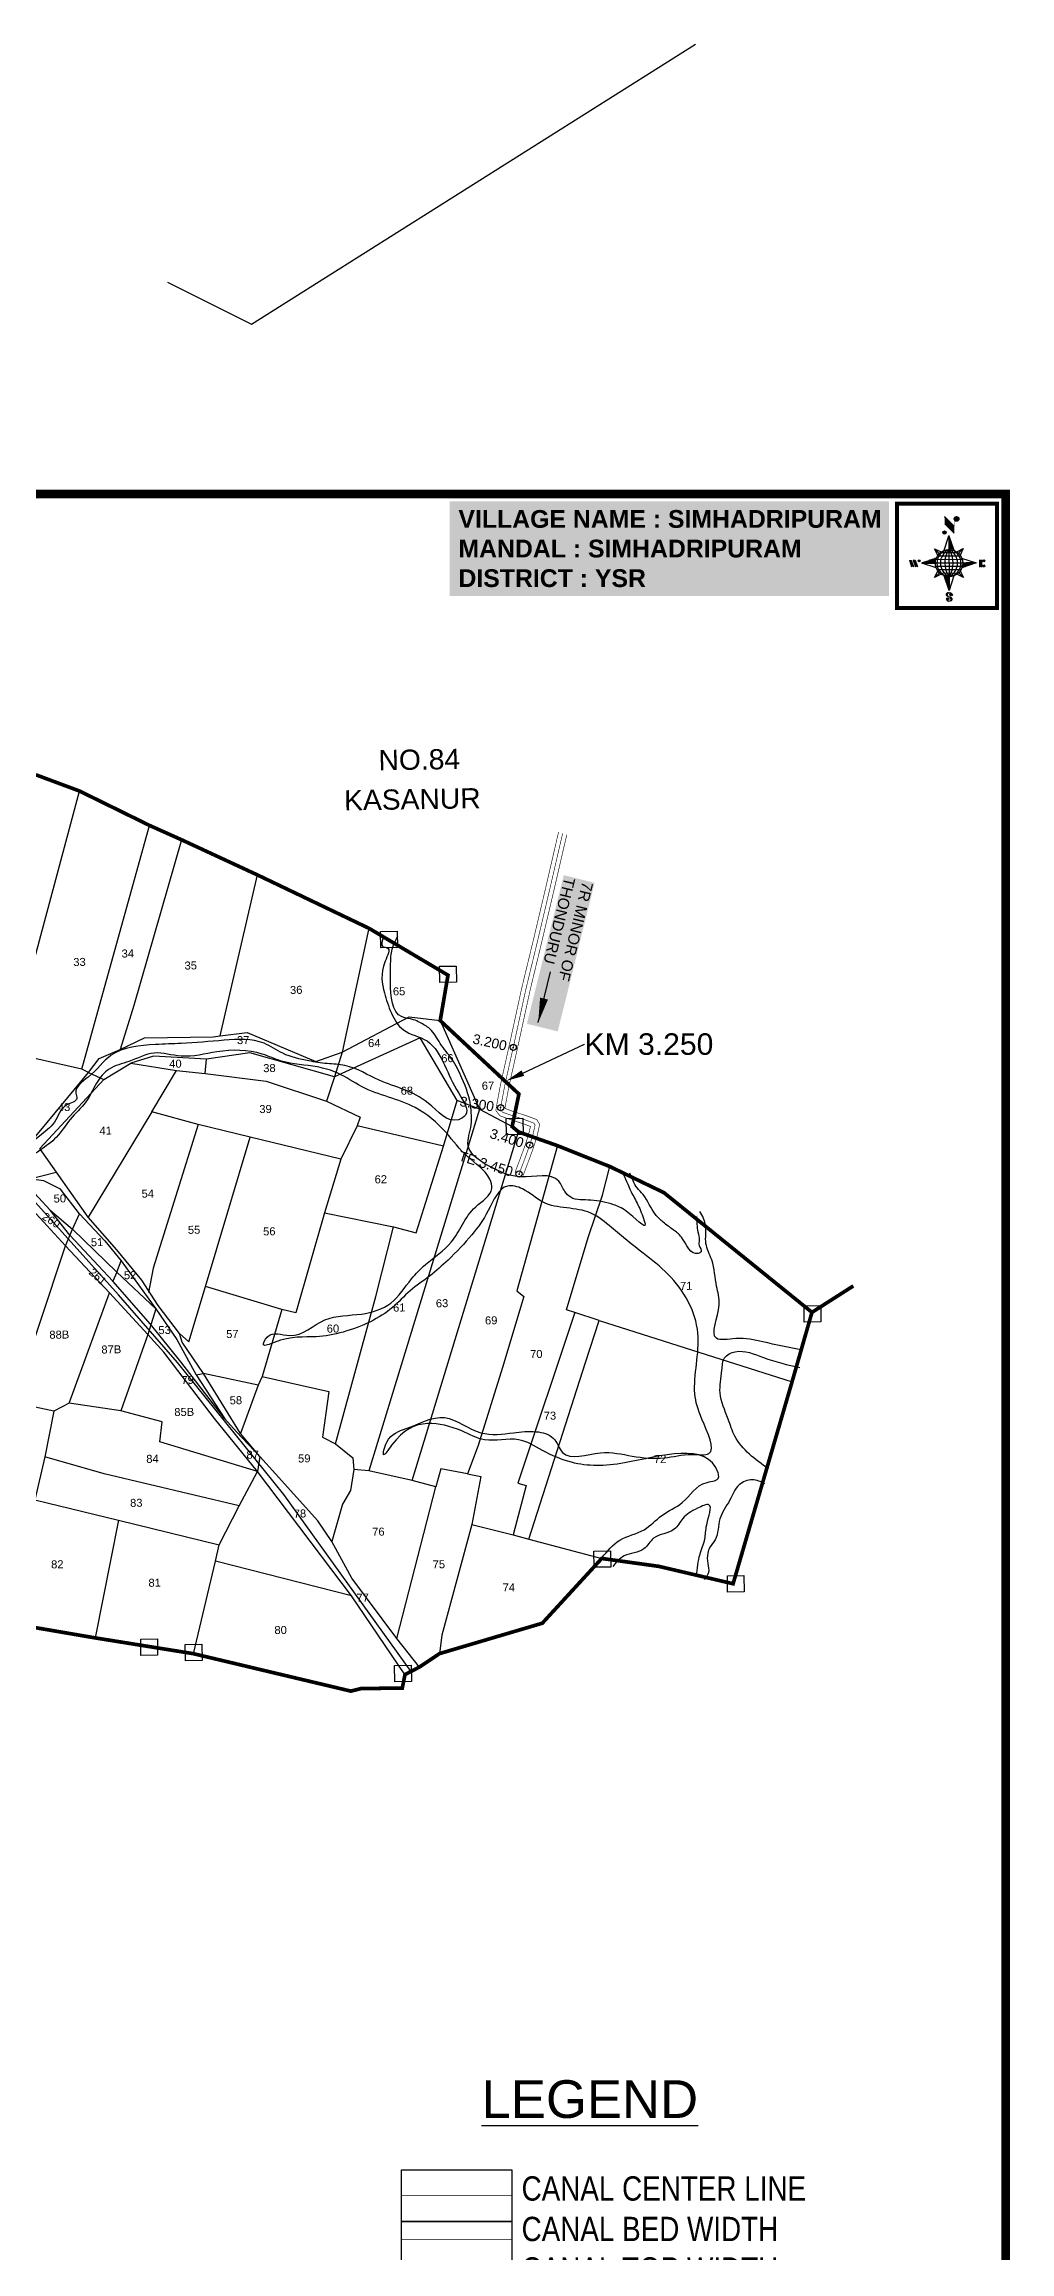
# Model space of a CAD drawing. Header units: inches. Extents: x 188249 to 207649, y 1614199 to 1620310.
# Drawn here: x 191204 to 192772, y 1616638 to 1620224 of the extents above; entities that cross this region are included whole.
import ezdxf
from ezdxf import colors
from ezdxf.entities.mleader import LeaderData, LeaderLine
from ezdxf.enums import TextEntityAlignment as Align
from ezdxf.math import Vec2, Vec3

# ---------------------------------------------------------------- set-up
doc = ezdxf.new("R2010")
doc.units = ezdxf.units.IN
doc.header["$LTSCALE"] = 15
doc.header["$MEASUREMENT"] = 0
doc.header["$PDMODE"] = 32
doc.header["$PDSIZE"] = 10
doc.linetypes.add('HIDDEN2', pattern=[0.1875, 0.125, -0.0625])
for name, color, linetype in [('AQUADUCT', 1, 'Continuous'), ('bord', 1, 'Continuous'), ('BOUNDRY STONES', 240, 'Continuous'), ('CANAL1', 7, 'Continuous'), ('CHANAGE', 1, 'Continuous'), ('CS', 134, 'Continuous'), ('PAPER SIZE', 5, 'Continuous'), ('PLOT NO', 7, 'Continuous'), ('PLOTS', 7, 'Continuous'), ('PLOTS NO', 7, 'Continuous'), ('ROADS', 1, 'Continuous'), ('STREAMS', 4, 'Continuous'), ('STRUCTURE', 5, 'Continuous'), ('TABLE', 7, 'Continuous'), ('TEXT', 1, 'Continuous'), ('text2', 7, 'Continuous'), ('TITLEBLOCK', 7, 'Continuous'), ('VILLAGE BOUNDRY', 5, 'Continuous'), ('VILLAGE STONES', 240, 'Continuous')]:
    doc.layers.add(name, color=color, linetype=linetype)
doc.styles.add('A', font='arial.ttf')
doc.styles.add('ARIALN', font='ARIALN.TTF')
doc.styles.get("Standard").update_dxf_attribs({"font": 'arial.ttf'})
doc.dimstyles.get("Standard").update_dxf_attribs({"dimtxt": 0.18, "dimasz": 0.18, "dimexe": 0.18, "dimexo": 0.0625, "dimgap": 0.09, "dimtad": 0, "dimtih": 1, "dimtoh": 1, "dimdec": 4, "dimzin": 0, "dimdsep": 46, "dimtxsty": 'Standard', "dimcen": 0.09, "dimadec": 0, "dimazin": 0, "dimtfac": 1, "dimtdec": 4, "dimtofl": 0, "dimtmove": 0, "dimatfit": 3, "dimfxl": 1, "dimtolj": 1, "dimtzin": 0, "dimarcsym": 0})
pattern_1 = [(267.297113149, (-8720374.938, 50637915.138), (10.5367255337, -0.497431438), [])]
pattern_2 = [(357.297113149, (-8720374.938, 50637915.138), (0.497431438, 10.5367255337), [])]

# ---------------------------------------------------------------- blocks, each defined once
blk = doc.blocks.new('*X8')
at = {"color": 0, "linetype": 'Continuous'}
for p, q in [((6321.6, 240.5), (6322.3, 241.2)), ((6321.6, 240.3), (6322.3, 241)), ((6321.6, 240.1), (6322.3, 240.8)), ((6321.6, 239.9), (6322.4, 240.7)), ((6321.6, 239.8), (6322.4, 240.6)), ((6321.6, 239.6), (6322.5, 240.5)), ((6321.6, 239.4), (6322.5, 240.3)), ((6321.6, 239.2), (6322.6, 240.2)), ((6321.7, 239.1), (6322.6, 240.1)), ((6321.8, 240.8), (6322.4, 241.4)), ((6321.8, 239), (6322.7, 240)), ((6321.8, 239), (6322.8, 239.9)), ((6321.9, 238.9), (6322.9, 239.8)), ((6322, 238.8), (6323, 239.7)), ((6322.1, 241.3), (6322.4, 241.6)), ((6322.1, 238.7), (6323.1, 239.6)), ((6322.2, 238.6), (6323.1, 239.6)), ((6322.3, 238.5), (6323.2, 239.5)), ((6322.4, 238.5), (6323.3, 239.4)), ((6322.5, 238.4), (6323.4, 239.3)), ((6322.7, 238.4), (6323.6, 239.3)), ((6322.8, 238.3), (6323.7, 239.2)), ((6322.9, 238.3), (6323.8, 239.1)), ((6323.1, 238.2), (6323.9, 239.1)), ((6323.2, 238.2), (6324, 239)), ((6323.3, 238.2), (6324.2, 239)), ((6323.5, 238.1), (6324.3, 238.9)), ((6323.7, 238.1), (6324.4, 238.9)), ((6323.8, 238.1), (6324.6, 238.8)), ((6324.1, 238.2), (6324.7, 238.8)), ((6324.3, 238.3), (6324.9, 238.8)), ((6324.6, 238.3), (6325.1, 238.8)), ((6324.8, 238.4), (6325.2, 238.8)), ((6325.1, 238.5), (6325.4, 238.8)), ((6325.4, 238.6), (6325.6, 238.8))]:
    blk.add_line(p, q, dxfattribs=at)
blk = doc.blocks.new('*X7')
at = {"color": 0, "linetype": 'Continuous'}
for p, q in [((6324.4, 240.3), (6324.5, 240.4)), ((6324.6, 240.3), (6324.8, 240.5)), ((6324.7, 240.2), (6325, 240.5)), ((6324.8, 240.2), (6325.2, 240.6)), ((6325, 240.1), (6325.5, 240.6)), ((6325.1, 240.1), (6325.6, 240.6)), ((6325.2, 240), (6325.8, 240.6)), ((6325.3, 240), (6326, 240.6)), ((6325.4, 239.9), (6326.1, 240.6)), ((6325.5, 239.8), (6326.2, 240.5)), ((6325.6, 239.8), (6326.3, 240.5)), ((6325.7, 239.7), (6326.5, 240.4)), ((6325.9, 239.6), (6326.6, 240.3)), ((6326, 239.5), (6326.7, 240.3)), ((6326, 239.4), (6326.8, 240.2)), ((6326.1, 239.3), (6327, 240.2)), ((6326.2, 239.3), (6327.1, 240.1)), ((6326.3, 239.2), (6327.1, 240)), ((6326.4, 239.1), (6327.2, 239.9)), ((6326.5, 239), (6327.3, 239.8)), ((6326.5, 238.9), (6327.4, 239.7)), ((6326.6, 238.8), (6327.5, 239.6)), ((6326.7, 238.7), (6327.5, 239.5)), ((6326.8, 238.6), (6327.6, 239.4)), ((6326.8, 238.5), (6327.7, 239.3)), ((6326.8, 236.5), (6327.4, 237)), ((6326.9, 238.3), (6327.8, 239.2)), ((6326.9, 238.2), (6327.9, 239.1)), ((6326.9, 236.8), (6327.6, 237.4)), ((6327, 238.1), (6327.8, 239)), ((6327, 237.9), (6327.8, 238.8)), ((6327, 237.8), (6327.8, 238.6)), ((6327, 237.6), (6327.8, 238.4)), ((6327, 237.4), (6327.8, 238.2)), ((6327, 237.3), (6327.8, 238)), ((6327, 237.1), (6327.8, 237.9))]:
    blk.add_line(p, q, dxfattribs=at)
blk = doc.blocks.new('H')
at = {"layer": 'bord', "extrusion": (0.000427885, 0.004792, 0.999988)}
h = blk.add_hatch(dxfattribs=at)
h.set_pattern_fill('LINE', color=8, scale=84.387686, angle=-2.7029, style=0)
h.set_pattern_definition(pattern_2)
h.paths.add_polyline_path([(-492, 786, -0.090992), (-448, 775), (-486, 912)])
h = blk.add_hatch(dxfattribs=at)
h.set_pattern_fill('LINE', color=8, scale=84.387686, angle=-92.7029, style=0)
h.set_pattern_definition(pattern_1)
h.paths.add_polyline_path([(-625, 665, -0.090992), (-615, 710), (-751, 671)])
h = blk.add_hatch(dxfattribs=at)
h.set_pattern_fill('LINE', color=8, scale=84.387686, angle=-92.7029, style=0)
h.set_pattern_definition(pattern_1)
h.paths.add_polyline_path([(-246, 647), (-372, 653, -0.090992), (-382, 609)])
h = blk.add_hatch(dxfattribs=at)
h.set_pattern_fill('LINE', color=8, scale=84.387686, angle=-2.7029, style=0)
h.set_pattern_definition(pattern_2)
h.paths.add_polyline_path([(-504, 533, -0.090992), (-549, 543), (-510, 406)])
for p, q in [((-516, 1087, -1217), (-432, 994, -1217)), ((-538, 774, -1216), (-487, 906, -1216)), ((-519, 1020, -1217), (-435, 927, -1216)), ((-487, 906, -1216), (-493, 780, -1216)), ((-487, 906, -1216), (-448, 769, -1216)), ((-865, 701, -1215), (-847, 638, -1215)), ((-847, 700, -1215), (-829, 637, -1215)), ((-829, 699, -1215), (-811, 636, -1215)), ((-829, 699, -1215), (-811, 698, -1215)), ((-811, 698, -1215), (-794, 635, -1215)), ((-752, 665, -1215), (-615, 704, -1215)), ((-752, 665, -1215), (-625, 659, -1215)), ((-619, 614, -1215), (-752, 665, -1215)), ((-627, 794, -1216), (-567, 760, -1216)), ((-627, 794, -1216), (-584, 747, -1215)), ((-599, 731, -1215), (-627, 794, -1216)), ((-421, 753, -1216), (-359, 781, -1216)), ((-359, 781, -1216), (-405, 739, -1216)), ((-359, 781, -1216), (-392, 721, -1215)), ((-246, 641, -1215), (-383, 603, -1215)), ((-379, 693, -1215), (-246, 641, -1215)), ((-373, 647, -1215), (-246, 641, -1215)), ((-213, 669, -1215), (-217, 601, -1215)), ((-197, 600, -1215), (-194, 668, -1215)), ((-639, 526, -1214), (-606, 585, -1215)), ((-639, 526, -1214), (-593, 568, -1215)), ((-577, 553, -1215), (-639, 526, -1214)), ((-511, 400, -1214), (-549, 537, -1214)), ((-460, 533, -1215), (-511, 400, -1214)), ((-505, 527, -1214), (-511, 400, -1214)), ((-371, 513, -1214), (-431, 546, -1215)), ((-371, 513, -1214), (-414, 560, -1215)), ((-399, 576, -1215), (-371, 513, -1214))]:
    blk.add_line(p, q, dxfattribs=at)
at = {"layer": 'bord', "color": 8, "linetype": 'ByBlock', "extrusion": (0.000427885, 0.004792, 0.999988)}
for p, q in [((-373, 647, -1215), (-625, 659, -1215)), ((-378, 616, -1215), (-623, 628, -1215)), ((-375, 679, -1215), (-620, 691, -1215)), ((-386, 711, -1215), (-605, 722, -1215)), ((-411, 744, -1216), (-578, 752, -1216)), ((-493, 780, -1216), (-505, 527, -1214)), ((-392, 585, -1215), (-611, 595, -1215)), ((-420, 555, -1215), (-587, 562, -1215))]:
    blk.add_line(p, q, dxfattribs=at)
at = {"layer": 'bord', "extrusion": (0.000427885, 0.004792, 0.999988), "elevation": -1212}
for points, const_width in [([(-522, 960), (-516, 1093)], 1.61), ([(-434, 933), (-428, 1066)], 1.61), ([(-870, 707), (-846, 706)], 0.642), ([(-829, 643), (-855, 644)], 0.642), ([(-829, 643), (-821, 678)], 0.642), ([(-811, 642), (-784, 641)], 0.642), ([(-793, 641), (-782, 694)], 0.642), ([(-223, 676), (-174, 673)], 0.706), ([(-195, 645), (-185, 644)], 0.706), ([(-177, 605), (-226, 607)], 0.706)]:
    blk.add_lwpolyline(points, dxfattribs=dict(at, const_width=const_width))
for points, const_width in [([(-414, 1073, 1), (-398, 1058, 1)], 22.3), ([(-530, 950, 1), (-520, 939, 1)], 14.8), ([(-776, 697, 1), (-769, 690, 1)], 8.9), ([(-180, 618, 1), (-173, 611, 1)], 9.79), ([(-178, 667, 1), (-171, 660, 1)], 9.79), ([(-525, 322, 1), (-533, 329, 1)], 11.1), ([(-490, 362, 1), (-498, 369, 1)], 11.1)]:
    blk.add_lwpolyline(points, format="xyb", close=True, dxfattribs=dict(at, const_width=const_width))
for points in [[(-537, 317), (-531, 310), (-520, 307), (-505, 307), (-494, 310), (-486, 318), (-487, 326), (-491, 333), (-494, 336), (-503, 341), (-522, 347), (-530, 352), (-534, 355), (-537, 363), (-537, 373), (-530, 381), (-520, 384), (-504, 384), (-493, 380), (-487, 373)], [(-522, 348), (-526, 354), (-528, 361), (-528, 371), (-526, 375), (-521, 381), (-515, 384)], [(-505, 307), (-499, 312), (-497, 319), (-497, 327), (-501, 335), (-509, 343)]]:
    blk.add_lwpolyline(points, dxfattribs=at)
at = {"layer": 'bord', "extrusion": (0.000427885, 0.004792, 0.999988)}
for centre, radius in [((-406, 1065, -1212), 22.3), ((-525, 944, -1212), 14.8), ((-773, 694, -1212), 8.9), ((-498, 659, -1212), 127), ((-177, 615, -1212), 9.79), ((-174, 663, -1212), 9.79), ((-529, 325, -1212), 11.1), ((-494, 365, -1212), 11.1)]:
    blk.add_circle(centre, radius, dxfattribs=at)
at = {"layer": 'bord', "color": 8, "linetype": 'ByBlock', "extrusion": (0.000427885, 0.004792, 0.999988)}
for centre, radius, start, end in [((-482, 658, -1212), 128, 94.9254, 259.6691), ((-437, 656, -1212), 141, 113.2864, 241.308), ((-316, 651, -1212), 222, 142.5892, 212.0053), ((-560, 662, -1212), 141, 293.2864, 61.308), ((-681, 668, -1212), 222, 322.5892, 32.0053), ((-515, 660, -1212), 128, 274.9254, 79.6691)]:
    blk.add_arc(centre, radius, start, end, dxfattribs=at)
at = {"layer": 'bord', "extrusion": (0.000427885, 0.004792, 0.999988)}
for points in [[(-516, 1093, -1212), (-431, 1000, -1212), (-519, 1026, -1212), (-434, 933, -1212)], [(-864, 707, -1212), (-846, 706, -1212), (-846, 644, -1212), (-829, 643, -1212)], [(-829, 705, -1212), (-811, 704, -1212), (-811, 642, -1212), (-793, 641, -1212)], [(-193, 674, -1212), (-197, 606, -1212), (-213, 675, -1212), (-216, 607, -1212)]]:
    blk.add_solid(points, dxfattribs=at)
at = {"layer": 'bord', "extrusion": (0.000427885, 0.004792, 0.999988), "xscale": 7.977342409717546, "yscale": 7.977342409717546, "zscale": 7.977342409717546, "rotation": 138.0840426661453}
for name, p in [('*X7', (38301, -31929, -1212)), ('*X8', (38314, -31951, -1212))]:
    blk.add_blockref(name, p, dxfattribs=at)

msp = doc.modelspace()

# ---------------------------------------------------------------- linework, layer by layer
at = {"layer": 'BOUNDRY STONES'}
for points in [[(191750.2, 1618782.4), (191777.2, 1618782.8), (191777.7, 1618756.3), (191750.7, 1618755.8)], [(191846, 1618726), (191873, 1618726.4), (191873.4, 1618699.9), (191846.4, 1618699.4)], [(191954.4, 1618478.8), (191981.4, 1618479.2), (191981.8, 1618452.7), (191954.8, 1618452.3)], [(192438.2, 1618174.3), (192465.2, 1618174.8), (192465.6, 1618148.3), (192438.6, 1618147.8)], [(192096.7, 1617776.1), (192123.7, 1617776.5), (192124.2, 1617750), (192097.2, 1617749.6)], [(192313.6, 1617735.7), (192340.6, 1617736.1), (192341, 1617709.6), (192314, 1617709.2)], [(191360.7, 1617633.1), (191387.8, 1617633.5), (191388.2, 1617607), (191361.2, 1617606.6)], [(191433.2, 1617624.1), (191460.2, 1617624.6), (191460.7, 1617598.1), (191433.7, 1617597.6)], [(191773.1, 1617590.1), (191800.1, 1617590.6), (191800.6, 1617564.1), (191773.6, 1617563.6)]]:
    msp.add_lwpolyline(points, close=True, dxfattribs=at)
at = {"layer": 'CANAL1', "color": 200, "const_width": 1}
for points in [[(192039.5, 1618944.3), (192018.2, 1618852.2), (191998.6, 1618769.1), (191979.4, 1618689.8), (191960.5, 1618602.8), (191945.1, 1618533.6), (191938.7, 1618499.1), (191937.5, 1618491.5), (191944.2, 1618483.1), (191959.9, 1618477.4), (191984.4, 1618469.3), (191993.7, 1618465.8), (191993.5, 1618464.7), (191991, 1618453.9), (191985.5, 1618436.2), (191977.2, 1618413.5), (191968.7, 1618391)], [(192052.8, 1618939.9), (192031.8, 1618849), (192012.2, 1618765.8), (191993.1, 1618686.7), (191974.2, 1618599.8), (191958.8, 1618530.8), (191952.5, 1618496.7), (191952.3, 1618495.4), (191952.7, 1618494.9), (191964.4, 1618490.6), (191989.1, 1618482.5), (192003.9, 1618476.9), (192008.6, 1618469.5), (192007.2, 1618461.8), (192004.5, 1618450.2), (191998.8, 1618431.7), (191990.3, 1618408.6), (191981.8, 1618386)]]:
    msp.add_lwpolyline(points, dxfattribs=at)
at = {"layer": 'CANAL1', "color": 1, "linetype": 'HIDDEN2', "ltscale": 4, "const_width": 1}
msp.add_lwpolyline([(192046.1, 1618942.1), (192025, 1618850.6), (192005.4, 1618767.4), (191986.2, 1618688.2), (191967.4, 1618601.3), (191952, 1618532.2), (191945.6, 1618497.9), (191944.9, 1618493.4), (191948.4, 1618489), (191962.2, 1618484), (191986.7, 1618475.9), (191999.2, 1618471.2), (192001.2, 1618468.1), (192000.3, 1618463.3), (191997.7, 1618452.1), (191992.1, 1618434), (191983.7, 1618411), (191975.2, 1618388.5)], dxfattribs=at)
at = {"layer": 'CANAL1', "color": 1, "linetype": 'HIDDEN2', "ltscale": 100, "const_width": 0.878, "elevation": -4}
msp.add_lwpolyline([(191784.1, 1616728.8), (191963.3, 1616728.8)], dxfattribs=at)
at = {"layer": 'CANAL1', "color": 5, "ltscale": 100, "const_width": 0.878, "elevation": -4}
msp.add_lwpolyline([(191963.3, 1616657.9), (191784.1, 1616657.9)], dxfattribs=at)
at = {"layer": 'CS', "color": 3}
for p in [(191965.8, 1618594.1), (191945.3, 1618496.3), (191992.6, 1618435.4), (191975.2, 1618388.5)]:
    msp.add_point(p, dxfattribs=at)
at = {"layer": 'PAPER SIZE', "color": 5, "const_width": 14.1}
msp.add_lwpolyline([(188255.8, 1619493.4), (192765.4, 1619493.4), (192765.4, 1614742.7), (188255.8, 1614742.7)], close=True, dxfattribs=at)
at = {"layer": 'PLOT NO', "elevation": -4}
for points in [[(191784.1, 1616770.8), (191963.3, 1616770.8), (191963.3, 1616686.8), (191784.1, 1616686.8)], [(191784.1, 1616686.8), (191963.3, 1616686.8), (191963.3, 1616602.7), (191784.1, 1616602.7)]]:
    msp.add_lwpolyline(points, close=True, dxfattribs=at)
at = {"layer": 'PLOTS'}
for points in [[(190942.9, 1618708.1), (190987.5, 1618693.5), (191004.8, 1618687.7), (191025.8, 1618666.5), (191040.6, 1618650.4), (191072.4, 1618600.1), (191131.6, 1618520.8), (191135.5, 1618452.8), (191173.7, 1618430), (191198.5, 1618459.6), (191275.8, 1618553.4), (191265, 1618558.8), (191148.1, 1618585.1), (191174.4, 1618685.2), (191261.2, 1619010.7)], [(191265, 1618558.8), (191375, 1618954.8)], [(191427.2, 1618931.4), (191349.6, 1618662.2), (191327.4, 1618590.8)], [(191490, 1618613.1), (191550.2, 1618874.4)], [(190745.6, 1618824.2), (190831.8, 1618734.8), (190900.4, 1618668.8), (190905.9, 1618660.6), (190929.8, 1618624.2), (191022, 1618518.3), (191065.4, 1618467.7), (191121.7, 1618405), (191142.7, 1618378.3), (191156.9, 1618391.3), (191213.6, 1618329.8), (191249.9, 1618299.1), (191261.3, 1618323.9), (191230.4, 1618364.1), (191203.4, 1618377.5), (191191, 1618378.9), (191179.1, 1618380.1), (191156.9, 1618391.3)], [(191731.4, 1618787.7), (191688, 1618586.5), (191675.5, 1618546.3), (191662.6, 1618506.7)], [(191275.8, 1618553.4), (191293.3, 1618576.2), (191327.4, 1618590.8), (191366.8, 1618609.7), (191478.3, 1618611.5), (191490, 1618613.1), (191533.8, 1618618.5), (191645.3, 1618571.3), (191688, 1618586.5), (191796.5, 1618643.7), (191847.2, 1618637.7)], [(191847.2, 1618637.7), (191910.9, 1618493.8), (191964, 1618465.6)], [(191910.9, 1618493.8), (191875, 1618507.8), (191814.7, 1618610), (191675.5, 1618546.3), (191538, 1618585.3), (191467.4, 1618575.1), (191381.5, 1618580.2), (191344.9, 1618568.6)], [(191813.5, 1617587.6), (191776.5, 1617633.7), (191703.9, 1617732.1), (191671.1, 1617791.5), (191648.2, 1617825.2), (191579.8, 1617901.5), (191554.3, 1617929.5), (191522.9, 1617967.2), (191462.8, 1618064.7), (191428.3, 1618115.6), (191423.7, 1618129.7), (191389, 1618174.7), (191362.4, 1618215.8), (191322.1, 1618265.4), (191275.4, 1618318.3), (191196.7, 1618430), (191301, 1618542), (191344.9, 1618568.6), (191418.6, 1618556.5), (191465.6, 1618552), (191564.6, 1618539.3), (191662.6, 1618506.7), (191717.2, 1618480.6), (191712.2, 1618467), (191685.7, 1618412.6), (191538.3, 1618448.5), (191454.3, 1618468.7), (191378.6, 1618489.6), (191418.6, 1618556.5)], [(191275.8, 1618553.4), (191301, 1618542)], [(191465.6, 1618552), (191467.4, 1618575.1)], [(191378.6, 1618489.6), (191275.4, 1618318.3)], [(191677.2, 1617950.1), (191742.8, 1618189.8), (191771.2, 1618302.8), (191808.4, 1618292.9), (191852.4, 1618434), (191875, 1618507.8)], [(191910.9, 1618493.8), (191731.3, 1617906.1)], [(191454.3, 1618468.7), (191380.7, 1618235.4), (191373.4, 1618196)], [(191423.7, 1618129.7), (191438.8, 1618116), (191465.8, 1618206), (191538.3, 1618448.5)], [(191852.4, 1618434), (191712.2, 1618467)], [(191801.8, 1617890.7), (191974.5, 1618456.8)], [(191685.7, 1618412.6), (191659.5, 1618325.5), (191612.8, 1618162.8), (191589.7, 1618168.4), (191465.8, 1618206)], [(192037.5, 1618434.6), (191971.7, 1618198.6), (191983.1, 1618189.3), (191948.1, 1618074.1), (191908.7, 1617947.7), (191891.7, 1617901.6), (191848.3, 1617909.6), (191840, 1617880.5)], [(191179.1, 1618380.1), (191223.6, 1618391.5)], [(191991, 1617795.2), (192083.2, 1618082.4), (192105.5, 1618150.4), (192065.6, 1618163.4), (192052.5, 1618168), (192087.5, 1618285.3), (192110.9, 1618354), (192122.8, 1618400.6)], [(191451, 1618062.4), (191497.4, 1617990.9), (191516.3, 1617969.5), (191554.3, 1617929.5), (191550.2, 1617905.5), (191480.4, 1617991.5), (191398.4, 1618098.9), (191372.4, 1618127.9), (191310.2, 1618195.3), (191238.8, 1618271.6), (191179, 1618336.7)], [(191154, 1618017.4), (191238.8, 1618271.6), (191249.9, 1618299.1)], [(191516.3, 1617969.5), (191497.4, 1617990.9), (191425.7, 1618083.2), (191376.7, 1618144.5), (191315.4, 1618214.6), (191245.6, 1618289), (191213.6, 1618329.8)], [(191249.9, 1618299.1), (191321.9, 1618228.8), (191385.2, 1618169.3), (191372.4, 1618127.9), (191328.7, 1618003.9)], [(191261.3, 1618323.9), (191302.7, 1618280.2), (191329, 1618247.6), (191385.2, 1618169.3), (191419.6, 1618119.9), (191429.3, 1618101.9), (191451, 1618062.4), (191462.8, 1618064.7)], [(191659.5, 1618325.5), (191771.2, 1618302.8)], [(191321.9, 1618228.8), (191315.4, 1618214.6)], [(191321.9, 1618228.8), (191329, 1618247.6)], [(191244.6, 1618016.5), (191310.2, 1618195.3)], [(191589.7, 1618168.4), (191558.1, 1618059.5), (191551.3, 1618045.3), (191522.9, 1617967.2)], [(192065.6, 1618163.4), (191973.3, 1617886.4), (191986.8, 1617882.7), (191965.7, 1617802.4)], [(192105.5, 1618150.4), (192418.6, 1618050.7)], [(191219.5, 1618003.5), (191154, 1618017.4), (191090.8, 1618031.2), (191021.1, 1618049.2), (190998.9, 1618053.3)], [(191551.3, 1618045.3), (191462.8, 1618064.7)], [(191558.1, 1618059.5), (191666.3, 1618035.4), (191655.8, 1617960.9), (191677.2, 1617950.1), (191705, 1617927.4), (191707.1, 1617908.3), (191701.6, 1617874.3), (191688.3, 1617852.2), (191671.1, 1617791.5)], [(191550.2, 1617905.5), (191391.6, 1617953.2), (191395.6, 1617986.2), (191328.7, 1618003.9), (191244.6, 1618016.5), (191219.5, 1618003.5), (191205, 1617929), (191189, 1617859), (191144.7, 1617659.3)], [(191520.4, 1617849.3), (191301.5, 1617901.3), (191205, 1617929)], [(191703.2, 1617703.2), (191482.1, 1617759.6), (191488.3, 1617786), (191520.4, 1617849.3), (191550.2, 1617905.5)], [(191790, 1617575.4), (191703.2, 1617703.2), (191550.2, 1617905.5)], [(191776.5, 1617633.7), (191840, 1617880.5), (191801.8, 1617890.7), (191731.3, 1617906.1), (191707.1, 1617908.3)], [(191891.7, 1617901.6), (191913.3, 1617897.2), (191898.3, 1617819), (191849.6, 1617639.6), (191846, 1617609.4)], [(191189, 1617859), (191324.8, 1617826), (191488.3, 1617786)], [(191324.8, 1617826), (191286.5, 1617635)], [(191898.3, 1617819), (191965.7, 1617802.4), (191991, 1617795.2), (192109.6, 1617764)], [(191446.3, 1617609.3), (191482.1, 1617759.6)]]:
    msp.add_lwpolyline(points, dxfattribs=at)
at = {"layer": 'ROADS'}
msp.add_lwpolyline([(191801.3, 1617578.9), (191593.3, 1617868.1), (191420.3, 1618082.4), (191324.8, 1618192), (191185, 1618347.9), (191095.2, 1618451.1), (190996.8, 1618558.2), (190891, 1618686), (190770.5, 1618815.1), (190746.2, 1618846.5), (190746.8, 1618943.3)], dxfattribs=at)
at = {"layer": 'STREAMS'}
for points in [[(191755.4, 1618774.7), (191754.6, 1618757.6), (191760.9, 1618756.2), (191757.9, 1618734.1), (191756.6, 1618682.6), (191767.9, 1618650), (191787.4, 1618622.7), (191825.8, 1618604.6), (191854.1, 1618565.8), (191877.3, 1618519.6), (191888.3, 1618484.3), (191876.9, 1618476.7), (191827.5, 1618503.8), (191748.1, 1618540.9), (191692.4, 1618564.7), (191663.6, 1618567.9), (191633.6, 1618572.3), (191591.6, 1618584.6), (191561.1, 1618600.9), (191496.3, 1618605.8), (191426.2, 1618600.6), (191384.8, 1618598.8), (191313, 1618581.5), (191275.5, 1618545.8), (191255.4, 1618519.8), (191257, 1618511.2), (191240.7, 1618500.8), (191220.6, 1618472.6), (191196.2, 1618450.2), (191160, 1618418.3), (191141, 1618404.7), (191102.1, 1618380.2), (191055.8, 1618358.5), (191020, 1618346.7), (190978.2, 1618353.5), (190948.7, 1618370.7), (190923.8, 1618404.3), (190905.4, 1618427), (190883, 1618447.2), (190858.8, 1618470.1), (190821.7, 1618490.3), (190782.1, 1618502.6), (190752.5, 1618537), (190733.4, 1618564), (190669.7, 1618616.9), (190639, 1618625.4), (190590.5, 1618595.9), (190550.6, 1618579.6), (190502.7, 1618582.4), (190447.2, 1618610.8), (190424.3, 1618656.5)], [(192142.5, 1618392.5), (192150, 1618376.3), (192157.3, 1618359.8), (192168.4, 1618338.5), (192178.6, 1618312.4), (192180.1, 1618307), (192149.4, 1618328.2), (192128.9, 1618338.6), (192091.7, 1618346.1), (192059.2, 1618350.7), (192049.7, 1618359.9), (192039.8, 1618377), (191978.1, 1618384), (191931.9, 1618398.6), (191892.5, 1618434.9), (191897.6, 1618468.2), (191897.6, 1618488.3), (191897.1, 1618495.2), (191882.5, 1618544.2), (191866.3, 1618574.9), (191847.2, 1618600.7), (191830.4, 1618624.3), (191814.2, 1618634.5), (191803.6, 1618639.2), (191785.2, 1618643.6), (191766.3, 1618699.2), (191766.6, 1618727.9), (191768.5, 1618750.4), (191778.5, 1618775.5)], [(192109.9, 1617765.1), (192139, 1617793.7), (192178.2, 1617810.7), (192207.2, 1617833.9), (192240.2, 1617854.8), (192280.9, 1617887.6), (192299.4, 1617895.7), (192298.4, 1617903), (192146.4, 1617919.2), (192060.5, 1617920.2), (192013.2, 1617939.6), (191974.4, 1617956.9), (191919.2, 1617956.7), (191882.1, 1617971.2), (191826.8, 1617983.1), (191768.3, 1617948.1), (191755.3, 1617932.5), (191760.4, 1617952.9), (191792, 1617974.9), (191854.1, 1617992.8), (191913.3, 1617968.2), (191966.1, 1617968.1), (192003, 1617969.9), (192030.9, 1617959.3), (192045.9, 1617936.3), (192107.3, 1617935.6), (192159.2, 1617930.3), (192210.8, 1617927.4), (192256.2, 1617932.9), (192283.6, 1617934.5), (192272.3, 1617990.2), (192260.8, 1618031.5), (192265.7, 1618130), (192217.4, 1618225.5), (192176.9, 1618259.9), (192125.4, 1618301.4), (192091.7, 1618325.1), (192014.5, 1618342.6), (191980.8, 1618364.4), (191956.5, 1618368.9), (191925.1, 1618329), (191898.5, 1618289.9), (191859.9, 1618248.7), (191830, 1618222.8), (191798.3, 1618198.7), (191769.7, 1618171.6), (191733.8, 1618148.6), (191645.8, 1618124.2), (191577.4, 1618114.8), (191560.4, 1618111.1), (191565.9, 1618123.3), (191602.6, 1618126.2), (191659.8, 1618151.4), (191719.6, 1618161.1), (191767.1, 1618178.9), (191800.6, 1618218.2), (191823.3, 1618241.3), (191864.9, 1618277.7), (191904.9, 1618335.2), (191931, 1618365.2), (191927.7, 1618379.9), (191891.8, 1618416.6), (191856.6, 1618455.9), (191806.7, 1618496.3), (191719.6, 1618530.5), (191680.9, 1618552.3), (191647.7, 1618562.4), (191589.1, 1618572.1), (191558.2, 1618583.3), (191484.6, 1618587), (191426.3, 1618580), (191382.6, 1618584.9), (191341.7, 1618571.4), (191309.6, 1618559.1), (191288.8, 1618536), (191271.8, 1618505.8), (191246.1, 1618477.3), (191223.9, 1618448.5), (191197.3, 1618427.2), (191162.8, 1618400.9), (191139.2, 1618383.5), (191133.8, 1618382.4), (191102.2, 1618367.5), (191066, 1618352.5), (191026.8, 1618341.2), (190943.1, 1618358.4), (190888.3, 1618416.6), (190837, 1618421.9), (190791.6, 1618419.2), (190767.4, 1618419.6), (190728.9, 1618406.4), (190699, 1618405.2), (190673.2, 1618405.5)], [(192263.3, 1618319.5), (192265.8, 1618294.4), (192267.7, 1618280.9), (192267.8, 1618272.5), (192270.8, 1618262.3), (192266.4, 1618259.6), (192238.9, 1618285.8), (192225.4, 1618298.1), (192209.3, 1618310.2), (192196.7, 1618322.9), (192176.8, 1618355), (192167, 1618366.3), (192155.4, 1618389.9)], [(192435.8, 1618102.1), (192371.3, 1618115.8), (192327.2, 1618121.1), (192295.7, 1618121.7), (192300.2, 1618175.9), (192296.1, 1618206.1), (192288.2, 1618249.1), (192278.8, 1618275.7), (192278.4, 1618304.8), (192269.1, 1618327.8)], [(192380.6, 1617909.4), (192325.8, 1617962.7), (192314.9, 1617990.4), (192301.8, 1618032.8), (192304.8, 1618069.6), (192309.2, 1618089.9), (192326.3, 1618099.7), (192372.2, 1618090.4), (192431.5, 1618074.1)], [(192374.6, 1617885.4), (192354.1, 1617891.8), (192332.7, 1617883.5), (192317.3, 1617858.4), (192301.5, 1617828.3), (192293.8, 1617794.3), (192285.3, 1617782.1), (192281.7, 1617772.6), (192282, 1617755.6), (192283, 1617741.3), (192276, 1617729.9)], [(192263.8, 1617735.9), (192269.2, 1617770.7), (192277, 1617795.4), (192280, 1617818.8), (192283.7, 1617851.3), (192264.9, 1617845.5), (192241.3, 1617829.1), (192227.4, 1617811.6), (192193.8, 1617796.9), (192178, 1617779.6), (192145.8, 1617768), (192127.4, 1617751.1)]]:
    msp.add_spline(points, degree=3, dxfattribs=at)
at = {"layer": 'text2', "color": 2}
msp.add_lwpolyline([(191404.3, 1619837.3), (191540.9, 1619769), (192261.6, 1620223.9)], dxfattribs=at)
at = {"layer": 'text2', "color": 200, "const_width": 6.66, "elevation": 0}
msp.add_lwpolyline([(192751.7, 1619477.6), (192589.1, 1619477.6), (192589.1, 1619308), (192751.7, 1619308)], close=True, dxfattribs=at)
at = {"layer": 'VILLAGE BOUNDRY', "const_width": 6}
msp.add_lwpolyline([(191190.3, 1619037.1), (191261.2, 1619010.7), (191375, 1618954.8), (191427.2, 1618931.4), (191550.2, 1618874.4), (191731.4, 1618787.7), (191859.8, 1618711.5), (191847.2, 1618637.7), (191975, 1618518.4), (191964, 1618465.6), (191974.5, 1618456.8), (192037.5, 1618434.6), (192122.8, 1618400.6), (192210.6, 1618358.2), (192451, 1618163.8), (192518.2, 1618206.7), (192451, 1618163.8), (192418.6, 1618050.7), (192322.9, 1617722.9), (192202, 1617751.2), (192109.6, 1617764), (192013, 1617658.8), (191846, 1617609.4), (191813.5, 1617587.6), (191790, 1617575.4), (191785.6, 1617553.5), (191718.5, 1617552.6), (191702, 1617548.5), (191446.3, 1617609.3), (191286.5, 1617635), (191144.7, 1617659.3)], dxfattribs=at)

# ---------------------------------------------------------------- block references
at = {"layer": 'AQUADUCT', "color": 1, "xscale": 0.1748650726942115, "yscale": 0.1748650726942115, "zscale": 0.1748650726942115, "rotation": 3.078330600073183}
msp.add_blockref('H', (192766.8, 1619271.6, 212.9), dxfattribs=at)

# ---------------------------------------------------------------- texts
at = {"layer": 'CHANAGE'}
for s, rotation, p in [('3.200', 347.4569, (191955, 1618596.5)), ('3.300', 350.9028, (191934.4, 1618498)), ('3.400', 342.7331, (191982.1, 1618438.6)), ('TE 3.450', 342.7331, (191964.7, 1618391.7))]:
    msp.add_text(s, height=16, rotation=rotation, dxfattribs=at).set_placement(p, align=Align.MIDDLE_RIGHT)
at = {"layer": 'PLOTS NO'}
for s, rotation, p in [('33', 0.9469, (191261.3, 1618733)), ('34', 0.9469, (191339.8, 1618746.8)), ('35', 0.9469, (191442, 1618727.3)), ('36', 0.9469, (191613.3, 1618687.6)), ('65', 0.9469, (191780.4, 1618685.3)), ('37', 0.9469, (191527.2, 1618606.1)), ('64', 0.9469, (191740.1, 1618601.3)), ('66', 0.9469, (191858.9, 1618576.6)), ('40', 0.9469, (191417.1, 1618567.7)), ('38', 0.9469, (191569.8, 1618560.6)), ('68', 0.9469, (191793, 1618523.9)), ('67', 0.9469, (191924.8, 1618532)), ('43', 0.9469, (191236.3, 1618497.2)), ('39', 0.9469, (191563.5, 1618494.1)), ('41', 0.9469, (191303.9, 1618459.1)), ('62', 0.9469, (191750.7, 1618380)), ('50', 0.9469, (191229.3, 1618348.8)), ('54', 0.9469, (191372.3, 1618356.7)), ('260', 327.1739, (191215.5, 1618313.4)), ('55', 0.9469, (191447.4, 1618297.9)), ('56', 0.9469, (191569.6, 1618295.4)), ('51', 0.9469, (191289.8, 1618277.8)), ('261', 318.2037, (191290.9, 1618221.9)), ('52', 0.9469, (191343.5, 1618224.2)), ('71', 0.9469, (192246.8, 1618206.8)), ('61', 0.9469, (191780.7, 1618171.6)), ('63', 0.9469, (191850.2, 1618178.6)), ('69', 0.9469, (191930, 1618150.8)), ('88B', 0.9469, (191228.5, 1618127.6)), ('53', 0.9469, (191399.5, 1618135.1)), ('57', 0.9469, (191509.6, 1618128.7)), ('60', 0.9469, (191673, 1618137.5)), ('87B', 0.9469, (191313, 1618103.6)), ('70', 0.9469, (192003.3, 1618096.1)), ('79', 0.9469, (191436.9, 1618053.9)), ('85B', 0.9469, (191431.4, 1618002)), ('58', 0.9469, (191515.3, 1618021)), ('73', 0.9469, (192025.4, 1617995.9)), ('87', 0.9469, (191542.6, 1617932.6)), ('84', 0.9469, (191379.8, 1617925.9)), ('59', 0.9469, (191626.4, 1617926.5)), ('72', 0.9469, (192204.5, 1617925.8)), ('83', 0.9469, (191353.6, 1617854.4)), ('78', 0.9469, (191619.4, 1617837)), ('76', 0.9469, (191746.8, 1617807.5)), ('82', 0.9469, (191225.3, 1617754.5)), ('75', 0.9469, (191845, 1617754.5)), ('81', 0.9469, (191383.4, 1617724.6)), ('74', 0.9469, (191958.7, 1617717)), ('77', 0.9469, (191721.2, 1617700.4)), ('80', 0.9469, (191588, 1617647.8))]:
    msp.add_text(s, height=13, rotation=rotation, dxfattribs=at).set_placement(p, align=Align.MIDDLE_CENTER)
at = {"layer": 'STRUCTURE', "color": 5, "insert": (192095.8, 1618860.3), "char_height": 18, "width": 245.175, "attachment_point": 1, "rotation": 256.0819, "bg_fill": 1, "box_fill_scale": 1.1, "bg_fill_color": 7, "bg_fill_true_color": 16777215, "bg_fill_transparency": 0}
msp.add_mtext('{\\C1;7R MINOR OF THONDURU }', dxfattribs=at)
at = {"layer": 'TABLE', "extrusion": (0.000201441, 0.004807, 0.999988), "style": 'A'}
msp.add_text('%%ULEGEND', height=61.24, rotation=359.9999, dxfattribs=at).set_placement((192090.2, 1616866.9, 7807.6), align=Align.MIDDLE)
at = {"layer": 'TEXT'}
for s, p in [('NO.84', (191747.2, 1619044.3)), ('KASANUR', (191691.3, 1618979.1))]:
    msp.add_text(s, height=32.85, rotation=0.9469, dxfattribs=at).set_placement(p)
at = {"layer": 'text2', "insert": (191876.8, 1619467.1), "char_height": 28.852, "width": 684.858, "attachment_point": 1, "bg_fill": 1, "box_fill_scale": 1.5, "bg_fill_color": 253, "bg_fill_transparency": 0}
msp.add_mtext('{\\fArial|b1|i0|c0|p34;\\C1;VILLAGE NAME :\\C5; SIMHADRIPURAM\\P\\C1;MANDAL : \\C5;SIMHADRIPURAM\\P\\C1;DISTRICT : \\C5;YSR}', dxfattribs=at)
at = {"layer": 'TITLEBLOCK', "extrusion": (0.000201441, 0.004807, 0.999988), "insert": (191979.4, 1616760.3, -4), "char_height": 39.463, "width": 827.387, "attachment_point": 1, "text_direction": (1, -1e-06, -0.000201), "style": 'ARIALN'}
msp.add_mtext('CANAL CENTER LINE \\PCANAL BED WIDTH {\\H1.52882x; }\\PCANAL TOP WIDTH {\\H1.35255x; }\\PCART TRACK/ ROAD{\\H1.4113x; }\\PSTREAM {\\H1.39172x; }\\PVILLAGE BOUNDARY{\\H1.39825x; }\\PTANKS/ KUNTAS{\\H1.39607x; }\\PSURVEY NUMBER& BOUNDARYS{\\H1.3968x; }\\PVILLAGE{\\H1.39655x; }\\PVILLAGE BOUNDARY STONES{\\H1.39664x; }', dxfattribs=at)

# ---------------------------------------------------------------- leaders
at = {"layer": 'PAPER SIZE'}
msp.add_leader([(192006.4, 1618634.6), (192026.4, 1618717.2)], dimstyle='Standard', override={"dimasz": 40, "dimgap": 0.09, "dimtad": 0, "dimtfill": 2, "dimtfillclr": 5}, dxfattribs=at)
at = {"layer": 'VILLAGE STONES', "color": 1}
ml = msp.add_multileader_mtext('Standard', dxfattribs=at)
ml.set_content('KM 3.250', color=1)
ml.set_leader_properties()
ml.build(insert=Vec2(0, 0))
ml.multileader.update_dxf_attribs({"dogleg_length": 0.36, "arrow_head_size": 30})
ctx = ml.context
ctx.base_point, ctx.char_height, ctx.arrow_head_size, ctx.landing_gap_size, ctx.plane_origin = Vec3(192081.5, 1618599.3), 35, 30, 0.09, Vec3(192331.9, 1618323.9)
notes = []
notes.append((ctx, [(0, (1, 1, 0), (192081.5, 1618599.3), (1, 0), 1.396927018504357e-11, [(0, [(191954.3, 1618539.7)], 0, [])])]))
ctx.mtext.insert, ctx.mtext.flow_direction = Vec3(192081.6, 1618617.1), 5
for ctx, leaders in notes:
    for number, flags, end, landing, length, lines in leaders:
        leader = LeaderData()
        leader.index, (leader.has_last_leader_line, leader.has_dogleg_vector, leader.attachment_direction) = number, flags
        leader.last_leader_point, leader.dogleg_vector, leader.dogleg_length = Vec3(end), Vec3(landing), length
        for number, points, colour, breaks in lines:
            line = LeaderLine()
            line.index, line.vertices, line.color, line.breaks = number, Vec3.list(points), colors.encode_raw_color(colour), breaks
            leader.lines.append(line)
        ctx.leaders.append(leader)

doc.saveas('drawing.dxf')
